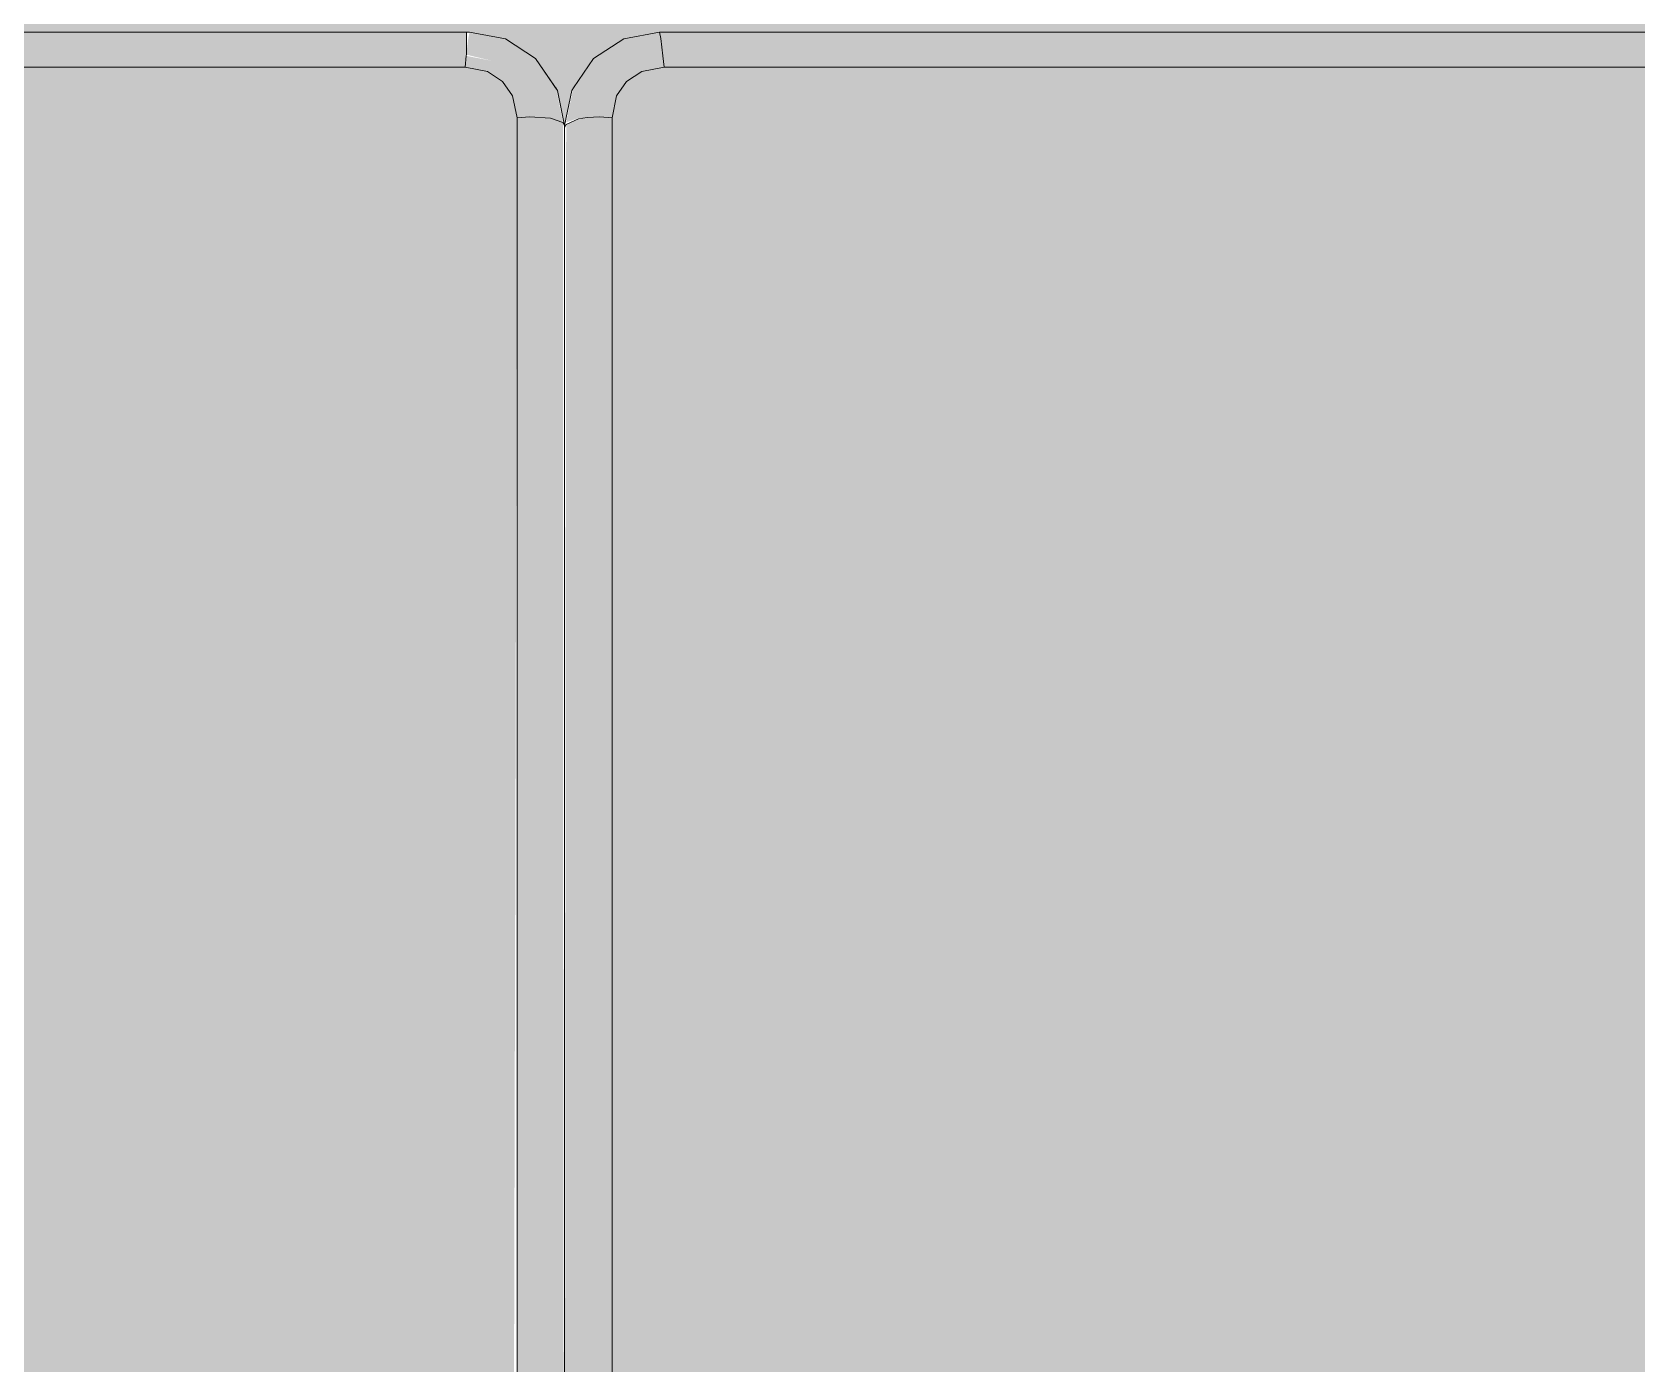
# Model space of a CAD drawing. Header units: centimetres. Extents: x -4381 to 5639, y -3920 to 4826.
# Drawn here: x 74.7047 to 75.0429, y 36.2255 to 36.506 of the extents above; entities that cross this region are included whole.
import ezdxf
from ezdxf.xclip import XClip

# ---------------------------------------------------------------- set-up
doc = ezdxf.new("R2010")
doc.units = ezdxf.units.CM
doc.header["$MEASUREMENT"] = 0
doc.header["$XCLIPFRAME"] = 0
doc.set_wipeout_variables(frame=1)
doc.linetypes.add('Wipeout_Contour', pattern=[100, 0, -100])
for name, color, linetype in [('01- MOBILIER', 7, 'Continuous'), ('Drawing & Figure', 7, 'Continuous'), ('Structural - Bearing', 7, 'Continuous')]:
    doc.layers.add(name, color=color, linetype=linetype)
for name, color, linetype, lineweight in [('01- MOBILIER_Pen_No__1', 7, 'Continuous', 5), ('01- MOBILIER_Pen_No__101', 252, 'Continuous', 5), ('01- MOBILIER_Pen_No__18', 9, 'Continuous', 5), ('01- MOBILIER_Pen_No__2', 8, 'Continuous', 5)]:
    doc.layers.add(name, color=color, linetype=linetype, lineweight=lineweight)
for name, color, linetype, lineweight, true_color in [('01- MOBILIER_Pen_No__102', 7, 'Continuous', 5, 0xcccccc), ('01- MOBILIER_Pen_No__119', 7, 'Continuous', 5, 0xdecbcb), ('01- MOBILIER_Pen_No__186', 7, 'Continuous', 5, 0xe8e8e8), ('01- MOBILIER_Pen_No__62', 7, 'Continuous', 5, 0xaaaaaa), ('Structural - Bearing_Pen_No__102', 7, 'Continuous', 5, 0xcccccc)]:
    doc.layers.add(name, color=color, linetype=linetype, lineweight=lineweight, true_color=true_color)

# ---------------------------------------------------------------- blocks, each defined once
blk = doc.blocks.new('Drawing_7_7', base_point=(-363.09186, 32.20361))
at = {"layer": '01- MOBILIER_Pen_No__119', "linetype": 'Continuous', "ltscale": 10}
blk.add_hatch(color=256, dxfattribs=at).paths.add_polyline_path([(74.81536, 36.49372), (74.81654, 36.48697)])
at = {"color": 254, "linetype": 'Wipeout_Contour', "lineweight": 0, "ltscale": 334.252221}
blk.add_wipeout([(74.83692, 36.50599), (74.83717, 36.50465), (75.49618, 36.50465), (75.49618, 36.50599)], dxfattribs=at).dxf.layer = '01- MOBILIER'
at = {"layer": '01- MOBILIER_Pen_No__186', "linetype": 'Continuous', "ltscale": 10}
blk.add_hatch(color=256, dxfattribs=at).paths.add_polyline_path([(74.83692, 36.50599), (74.83717, 36.50465), (75.49618, 36.50465), (75.49618, 36.50599)])
at = {"color": 254, "linetype": 'Wipeout_Contour', "lineweight": 0, "ltscale": 248.71471}
blk.add_wipeout([(74.81688, 36.48633), (74.81654, 36.0962), (74.81688, 36.09361)], dxfattribs=at).dxf.layer = '01- MOBILIER'
at = {"layer": '01- MOBILIER_Pen_No__18', "linetype": 'Continuous', "ltscale": 10}
blk.add_hatch(color=256, dxfattribs=at).paths.add_polyline_path([(74.81688, 36.48633), (74.81654, 36.0962), (74.81688, 36.09361)])
at = {"color": 254, "linetype": 'Wipeout_Contour', "lineweight": 0, "ltscale": 332.944323}
blk.add_wipeout([(74.82936, 36.50454), (74.83037, 36.50334), (74.83717, 36.50465), (74.83692, 36.50599)], dxfattribs=at).dxf.layer = '01- MOBILIER'
at = {"layer": '01- MOBILIER_Pen_No__119', "linetype": 'Continuous', "ltscale": 10}
blk.add_hatch(color=256, dxfattribs=at).paths.add_polyline_path([(74.82936, 36.50454), (74.83037, 36.50334), (74.83717, 36.50465), (74.83692, 36.50599)])
at = {"color": 254, "linetype": 'Wipeout_Contour', "lineweight": 0, "ltscale": 332.622623}
blk.add_wipeout([(74.81395, 36.10068), (74.81654, 36.0962), (74.81654, 36.48697), (74.81395, 36.48788)], dxfattribs=at).dxf.layer = '01- MOBILIER'
at = {"layer": '01- MOBILIER_Pen_No__186', "linetype": 'Continuous', "ltscale": 10}
blk.add_hatch(color=256, dxfattribs=at).paths.add_polyline_path([(74.81395, 36.10068), (74.81654, 36.0962), (74.81654, 36.48697), (74.81395, 36.48788)])
at = {"color": 254, "linetype": 'Wipeout_Contour', "lineweight": 0, "ltscale": 332.873537}
blk.add_wipeout([(74.82299, 36.50042), (74.82485, 36.49978), (74.83037, 36.50334), (74.82936, 36.50454)], dxfattribs=at).dxf.layer = '01- MOBILIER'
at = {"color": 254, "linetype": 'Wipeout_Contour', "lineweight": 0, "ltscale": 334.248227}
blk.add_wipeout([(74.83717, 36.50465), (74.83761, 36.50099), (75.49615, 36.50099), (75.49618, 36.50465)], dxfattribs=at).dxf.layer = '01- MOBILIER'
at = {"layer": '01- MOBILIER_Pen_No__18', "linetype": 'Continuous', "ltscale": 10}
blk.add_hatch(color=256, dxfattribs=at).paths.add_polyline_path([(74.82299, 36.50042), (74.82485, 36.49978), (74.83037, 36.50334), (74.82936, 36.50454)])
at = {"layer": '01- MOBILIER_Pen_No__186', "linetype": 'Continuous', "ltscale": 10}
blk.add_hatch(color=256, dxfattribs=at).paths.add_polyline_path([(74.83717, 36.50465), (74.83761, 36.50099), (75.49615, 36.50099), (75.49618, 36.50465)])
at = {"color": 254, "linetype": 'Wipeout_Contour', "lineweight": 0, "ltscale": 333.037604}
blk.add_wipeout([(74.81504, 36.49426), (74.8126, 36.49445), (74.81395, 36.48788), (74.81654, 36.48697)], dxfattribs=at).dxf.layer = '01- MOBILIER'
at = {"layer": '01- MOBILIER_Pen_No__101', "linetype": 'Continuous', "ltscale": 10}
blk.add_hatch(color=256, dxfattribs=at).paths.add_polyline_path([(74.81688, 36.48633), (74.81873, 36.49426)])
at = {"layer": '01- MOBILIER_Pen_No__186', "linetype": 'Continuous', "ltscale": 10}
blk.add_hatch(color=256, dxfattribs=at).paths.add_polyline_path([(74.81504, 36.49426), (74.8126, 36.49445), (74.81395, 36.48788), (74.81654, 36.48697)])
at = {"color": 254, "linetype": 'Wipeout_Contour', "lineweight": 0, "ltscale": 332.867335}
blk.add_wipeout([(74.83037, 36.50334), (74.83212, 36.49993), (74.83761, 36.50099), (74.83717, 36.50465)], dxfattribs=at).dxf.layer = '01- MOBILIER'
at = {"layer": '01- MOBILIER_Pen_No__186', "linetype": 'Continuous', "ltscale": 10}
blk.add_hatch(color=256, dxfattribs=at).paths.add_polyline_path([(74.83037, 36.50334), (74.83212, 36.49993), (74.83761, 36.50099), (74.83717, 36.50465)])
at = {"color": 254, "linetype": 'Wipeout_Contour', "lineweight": 0, "ltscale": 333.01247}
blk.add_wipeout([(74.81078, 36.50042), (74.80891, 36.49978), (74.8126, 36.49445), (74.81504, 36.49426)], dxfattribs=at).dxf.layer = '01- MOBILIER'
at = {"color": 254, "linetype": 'Wipeout_Contour', "lineweight": 0, "ltscale": 332.886549}
blk.add_wipeout([(74.81873, 36.49426), (74.82116, 36.49445), (74.82485, 36.49978), (74.82299, 36.50042)], dxfattribs=at).dxf.layer = '01- MOBILIER'
at = {"color": 254, "linetype": 'Wipeout_Contour', "lineweight": 0, "ltscale": 332.612196}
blk.add_wipeout([(74.80947, 36.48812), (74.80947, 36.10327), (74.81395, 36.10068), (74.81395, 36.48788)], dxfattribs=at).dxf.layer = '01- MOBILIER'
at = {"color": 254, "linetype": 'Wipeout_Contour', "lineweight": 0, "ltscale": 248.715753}
blk.add_wipeout([(74.81722, 36.48654), (74.81688, 36.09361), (74.81722, 36.0962)], dxfattribs=at).dxf.layer = '01- MOBILIER'
at = {"layer": '01- MOBILIER_Pen_No__101', "linetype": 'Continuous', "ltscale": 10}
for points in [[(74.81873, 36.49426), (74.82116, 36.49445), (74.82485, 36.49978), (74.82299, 36.50042)], [(74.81722, 36.48654), (74.81688, 36.09361), (74.81722, 36.0962)]]:
    blk.add_hatch(color=256, dxfattribs=at).paths.add_polyline_path(points)
at = {"layer": '01- MOBILIER_Pen_No__186', "linetype": 'Continuous', "ltscale": 10}
for points in [[(74.81078, 36.50042), (74.80891, 36.49978), (74.8126, 36.49445), (74.81504, 36.49426)], [(74.80947, 36.48812), (74.80947, 36.10327), (74.81395, 36.10068), (74.81395, 36.48788)]]:
    blk.add_hatch(color=256, dxfattribs=at).paths.add_polyline_path(points)
at = {"color": 254, "linetype": 'Wipeout_Contour', "lineweight": 0, "ltscale": 334.243863}
blk.add_wipeout([(74.83761, 36.50099), (74.83787, 36.49858), (75.4959, 36.49858), (75.49615, 36.50099)], dxfattribs=at).dxf.layer = '01- MOBILIER'
at = {"layer": '01- MOBILIER_Pen_No__119', "linetype": 'Continuous', "ltscale": 10}
blk.add_hatch(color=256, dxfattribs=at).paths.add_polyline_path([(74.83761, 36.50099), (74.83787, 36.49858), (75.4959, 36.49858), (75.49615, 36.50099)])
at = {"color": 254, "linetype": 'Wipeout_Contour', "lineweight": 0, "ltscale": 333.004115}
blk.add_wipeout([(74.8044, 36.50454), (74.80339, 36.50334), (74.80891, 36.49978), (74.81078, 36.50042)], dxfattribs=at).dxf.layer = '01- MOBILIER'
at = {"color": 254, "linetype": 'Wipeout_Contour', "lineweight": 0, "ltscale": 332.776085}
blk.add_wipeout([(74.82485, 36.49978), (74.82808, 36.49733), (74.83212, 36.49993), (74.83037, 36.50334)], dxfattribs=at).dxf.layer = '01- MOBILIER'
at = {"color": 254, "linetype": 'Wipeout_Contour', "lineweight": 0, "ltscale": 332.939591}
blk.add_wipeout([(74.8126, 36.49445), (74.80838, 36.49343), (74.80947, 36.48812), (74.81395, 36.48788)], dxfattribs=at).dxf.layer = '01- MOBILIER'
at = {"color": 254, "linetype": 'Wipeout_Contour', "lineweight": 0, "ltscale": 332.989626}
blk.add_wipeout([(74.81722, 36.48697), (74.81981, 36.48788), (74.82116, 36.49445), (74.81873, 36.49426)], dxfattribs=at).dxf.layer = '01- MOBILIER'
at = {"layer": '01- MOBILIER', "linetype": 'Continuous', "lineweight": 0, "ltscale": 10, "true_color": 0xffffff}
blk.add_hatch(color=7, dxfattribs=at).paths.add_polyline_path([(74.8044, 36.50454), (74.80339, 36.50334), (74.80891, 36.49978), (74.81078, 36.50042)])
at = {"layer": '01- MOBILIER_Pen_No__102', "linetype": 'Continuous', "ltscale": 10}
blk.add_hatch(color=256, dxfattribs=at).paths.add_polyline_path([(74.82485, 36.49978), (74.82808, 36.49733), (74.83212, 36.49993), (74.83037, 36.50334)])
at = {"layer": '01- MOBILIER_Pen_No__186', "linetype": 'Continuous', "ltscale": 10}
blk.add_hatch(color=256, dxfattribs=at).paths.add_polyline_path([(74.8126, 36.49445), (74.80838, 36.49343), (74.80947, 36.48812), (74.81395, 36.48788)])
at = {"layer": '01- MOBILIER_Pen_No__2', "linetype": 'Continuous', "ltscale": 10}
blk.add_hatch(color=256, dxfattribs=at).paths.add_polyline_path([(74.81722, 36.48697), (74.81981, 36.48788), (74.82116, 36.49445), (74.81873, 36.49426)])
at = {"color": 254, "linetype": 'Wipeout_Contour', "lineweight": 0, "ltscale": 332.99476}
blk.add_wipeout([(74.79685, 36.50599), (74.79659, 36.50465), (74.80339, 36.50334), (74.8044, 36.50454)], dxfattribs=at).dxf.layer = '01- MOBILIER'
at = {"color": 254, "linetype": 'Wipeout_Contour', "lineweight": 0, "ltscale": 332.914017}
blk.add_wipeout([(74.83212, 36.49993), (74.83313, 36.49767), (74.83787, 36.49858), (74.83761, 36.50099)], dxfattribs=at).dxf.layer = '01- MOBILIER'
at = {"color": 254, "linetype": 'Wipeout_Contour', "lineweight": 0, "ltscale": 332.979271}
blk.add_wipeout([(74.80891, 36.49978), (74.80568, 36.49733), (74.80838, 36.49343), (74.8126, 36.49445)], dxfattribs=at).dxf.layer = '01- MOBILIER'
at = {"color": 254, "linetype": 'Wipeout_Contour', "lineweight": 0, "ltscale": 332.781142}
blk.add_wipeout([(74.82116, 36.49445), (74.82539, 36.49343), (74.82808, 36.49733), (74.82485, 36.49978)], dxfattribs=at).dxf.layer = '01- MOBILIER'
at = {"color": 254, "linetype": 'Wipeout_Contour', "lineweight": 0, "ltscale": 332.598409}
blk.add_wipeout([(74.80688, 36.48796), (74.80688, 36.10361), (74.80947, 36.10327), (74.80947, 36.48812)], dxfattribs=at).dxf.layer = '01- MOBILIER'
at = {"color": 254, "linetype": 'Wipeout_Contour', "lineweight": 0, "ltscale": 332.633921}
blk.add_wipeout([(74.81722, 36.48654), (74.81722, 36.0962), (74.81981, 36.10068), (74.81981, 36.4877)], dxfattribs=at).dxf.layer = '01- MOBILIER'
at = {"layer": '01- MOBILIER_Pen_No__119', "linetype": 'Continuous', "ltscale": 10}
for points in [[(74.83212, 36.49993), (74.83313, 36.49767), (74.83787, 36.49858), (74.83761, 36.50099)], [(74.80688, 36.48796), (74.80688, 36.10361), (74.80947, 36.10327), (74.80947, 36.48812)]]:
    blk.add_hatch(color=256, dxfattribs=at).paths.add_polyline_path(points)
at = {"layer": '01- MOBILIER_Pen_No__18', "linetype": 'Continuous', "ltscale": 10}
blk.add_hatch(color=256, dxfattribs=at).paths.add_polyline_path([(74.82116, 36.49445), (74.82539, 36.49343), (74.82808, 36.49733), (74.82485, 36.49978)])
at = {"layer": '01- MOBILIER_Pen_No__186', "linetype": 'Continuous', "ltscale": 10}
for points in [[(74.79685, 36.50599), (74.79659, 36.50465), (74.80339, 36.50334), (74.8044, 36.50454)], [(74.80891, 36.49978), (74.80568, 36.49733), (74.80838, 36.49343), (74.8126, 36.49445)]]:
    blk.add_hatch(color=256, dxfattribs=at).paths.add_polyline_path(points)
at = {"layer": '01- MOBILIER_Pen_No__2', "linetype": 'Continuous', "ltscale": 10}
blk.add_hatch(color=256, dxfattribs=at).paths.add_polyline_path([(74.81722, 36.48654), (74.81722, 36.0962), (74.81981, 36.10068), (74.81981, 36.4877)])
at = {"color": 254, "linetype": 'Wipeout_Contour', "lineweight": 0, "ltscale": 331.735814}
blk.add_wipeout([(74.13692, 36.50599), (74.13717, 36.50465), (74.79618, 36.50465), (74.79618, 36.50599)], dxfattribs=at).dxf.layer = '01- MOBILIER'
at = {"color": 254, "linetype": 'Wipeout_Contour', "lineweight": 0, "ltscale": 333.05505}
blk.add_wipeout([(74.80339, 36.50334), (74.80164, 36.49993), (74.80568, 36.49733), (74.80891, 36.49978)], dxfattribs=at).dxf.layer = '01- MOBILIER'
at = {"color": 254, "linetype": 'Wipeout_Contour', "lineweight": 0, "ltscale": 332.823841}
blk.add_wipeout([(74.82808, 36.49733), (74.82995, 36.49561), (74.83313, 36.49767), (74.83212, 36.49993)], dxfattribs=at).dxf.layer = '01- MOBILIER'
at = {"color": 254, "linetype": 'Wipeout_Contour', "lineweight": 0, "ltscale": 416.085774}
blk.add_wipeout([(74.81981, 36.48788), (74.82165, 36.48798), (74.82429, 36.48812), (74.82539, 36.49343), (74.82116, 36.49445)], dxfattribs=at).dxf.layer = '01- MOBILIER'
at = {"color": 254, "linetype": 'Wipeout_Contour', "lineweight": 0, "ltscale": 332.915803}
blk.add_wipeout([(74.80838, 36.49343), (74.80594, 36.49254), (74.80688, 36.48796), (74.80947, 36.48812)], dxfattribs=at).dxf.layer = '01- MOBILIER'
at = {"layer": '01- MOBILIER_Pen_No__119', "linetype": 'Continuous', "ltscale": 10}
for points in [[(74.82808, 36.49733), (74.82995, 36.49561), (74.83313, 36.49767), (74.83212, 36.49993)], [(74.80838, 36.49343), (74.80594, 36.49254), (74.80688, 36.48796), (74.80947, 36.48812)]]:
    blk.add_hatch(color=256, dxfattribs=at).paths.add_polyline_path(points)
at = {"layer": '01- MOBILIER_Pen_No__186', "linetype": 'Continuous', "ltscale": 10}
for points in [[(74.13692, 36.50599), (74.13717, 36.50465), (74.79618, 36.50465), (74.79618, 36.50599)], [(74.80339, 36.50334), (74.80164, 36.49993), (74.80568, 36.49733), (74.80891, 36.49978)]]:
    blk.add_hatch(color=256, dxfattribs=at).paths.add_polyline_path(points)
at = {"layer": '01- MOBILIER_Pen_No__62', "linetype": 'Continuous', "ltscale": 10}
blk.add_hatch(color=256, dxfattribs=at).paths.add_polyline_path([(74.81981, 36.48788), (74.82165, 36.48798), (74.82429, 36.48812), (74.82539, 36.49343), (74.82116, 36.49445)])
at = {"color": 254, "linetype": 'Wipeout_Contour', "lineweight": 0, "ltscale": 333.093047}
blk.add_wipeout([(74.79659, 36.50465), (74.79618, 36.50124), (74.80164, 36.49993), (74.80339, 36.50334)], dxfattribs=at).dxf.layer = '01- MOBILIER'
at = {"color": 254, "linetype": 'Wipeout_Contour', "lineweight": 0, "ltscale": 332.972792}
blk.add_wipeout([(74.80568, 36.49733), (74.80381, 36.49561), (74.80594, 36.49254), (74.80838, 36.49343)], dxfattribs=at).dxf.layer = '01- MOBILIER'
at = {"color": 254, "linetype": 'Wipeout_Contour', "lineweight": 0, "ltscale": 332.828483}
blk.add_wipeout([(74.82539, 36.49343), (74.82782, 36.49254), (74.82995, 36.49561), (74.82808, 36.49733)], dxfattribs=at).dxf.layer = '01- MOBILIER'
at = {"color": 254, "linetype": 'Wipeout_Contour', "lineweight": 0, "ltscale": 416.195016}
blk.add_wipeout([(74.82165, 36.48798), (74.81981, 36.4877), (74.81981, 36.10068), (74.82429, 36.10327), (74.82429, 36.48812)], dxfattribs=at).dxf.layer = '01- MOBILIER'
at = {"layer": '01- MOBILIER_Pen_No__102', "linetype": 'Continuous', "ltscale": 10}
blk.add_hatch(color=256, dxfattribs=at).paths.add_polyline_path([(74.82539, 36.49343), (74.82782, 36.49254), (74.82995, 36.49561), (74.82808, 36.49733)])
at = {"layer": '01- MOBILIER_Pen_No__186', "linetype": 'Continuous', "ltscale": 10}
for points in [[(74.79659, 36.50465), (74.79618, 36.50124), (74.80164, 36.49993), (74.80339, 36.50334)], [(74.80568, 36.49733), (74.80381, 36.49561), (74.80594, 36.49254), (74.80838, 36.49343)]]:
    blk.add_hatch(color=256, dxfattribs=at).paths.add_polyline_path(points)
at = {"layer": '01- MOBILIER_Pen_No__62', "linetype": 'Continuous', "ltscale": 10}
blk.add_hatch(color=256, dxfattribs=at).paths.add_polyline_path([(74.82165, 36.48798), (74.81981, 36.4877), (74.81981, 36.10068), (74.82429, 36.10327), (74.82429, 36.48812)])
at = {"color": 254, "linetype": 'Wipeout_Contour', "lineweight": 0, "ltscale": 331.731786}
blk.add_wipeout([(74.13717, 36.50465), (74.13761, 36.50099), (74.79615, 36.50099), (74.79618, 36.50465)], dxfattribs=at).dxf.layer = '01- MOBILIER'
at = {"color": 254, "linetype": 'Wipeout_Contour', "lineweight": 0, "ltscale": 333.026127}
blk.add_wipeout([(74.80164, 36.49993), (74.80063, 36.49767), (74.80381, 36.49561), (74.80568, 36.49733)], dxfattribs=at).dxf.layer = '01- MOBILIER'
at = {"color": 254, "linetype": 'Wipeout_Contour', "lineweight": 0, "ltscale": 332.907427}
blk.add_wipeout([(74.82429, 36.48812), (74.82688, 36.48796), (74.82782, 36.49254), (74.82539, 36.49343)], dxfattribs=at).dxf.layer = '01- MOBILIER'
at = {"layer": '01- MOBILIER_Pen_No__102', "linetype": 'Continuous', "ltscale": 10}
blk.add_hatch(color=256, dxfattribs=at).paths.add_polyline_path([(74.82429, 36.48812), (74.82688, 36.48796), (74.82782, 36.49254), (74.82539, 36.49343)])
at = {"layer": '01- MOBILIER_Pen_No__186', "linetype": 'Continuous', "ltscale": 10}
for points in [[(74.13717, 36.50465), (74.13761, 36.50099), (74.79615, 36.50099), (74.79618, 36.50465)], [(74.80164, 36.49993), (74.80063, 36.49767), (74.80381, 36.49561), (74.80568, 36.49733)]]:
    blk.add_hatch(color=256, dxfattribs=at).paths.add_polyline_path(points)
at = {"color": 254, "linetype": 'Wipeout_Contour', "lineweight": 0, "ltscale": 333.016811}
blk.add_wipeout([(74.79615, 36.50099), (74.7959, 36.49858), (74.80063, 36.49767), (74.80164, 36.49993)], dxfattribs=at).dxf.layer = '01- MOBILIER'
at = {"color": 254, "linetype": 'Wipeout_Contour', "lineweight": 0, "ltscale": 332.661071}
blk.add_wipeout([(74.82429, 36.48812), (74.82429, 36.10327), (74.82688, 36.10361), (74.82688, 36.48796)], dxfattribs=at).dxf.layer = '01- MOBILIER'
at = {"layer": '01- MOBILIER_Pen_No__119', "linetype": 'Continuous', "ltscale": 10}
blk.add_hatch(color=256, dxfattribs=at).paths.add_polyline_path([(74.79615, 36.50099), (74.7959, 36.49858), (74.80063, 36.49767), (74.80164, 36.49993)])
at = {"layer": '01- MOBILIER_Pen_No__18', "linetype": 'Continuous', "ltscale": 10}
blk.add_hatch(color=256, dxfattribs=at).paths.add_polyline_path([(74.82429, 36.48812), (74.82429, 36.10327), (74.82688, 36.10361), (74.82688, 36.48796)])
at = {"color": 254, "linetype": 'Wipeout_Contour', "lineweight": 0, "ltscale": 331.727381}
blk.add_wipeout([(74.13761, 36.50099), (74.13787, 36.49858), (74.7959, 36.49858), (74.79615, 36.50099)], dxfattribs=at).dxf.layer = '01- MOBILIER'
at = {"color": 254, "linetype": 'Wipeout_Contour', "lineweight": 0, "ltscale": 3256.621158}
blk.add_wipeout([(74.82782, 36.49254), (74.82688, 36.48796), (74.82688, 36.10361), (74.93979, 36.10361), (74.94401, 36.10703), (74.9828, 36.14141), (75.01939, 36.17688), (75.05267, 36.21234), (75.08164, 36.24673), (75.10181, 36.27412), (75.11286, 36.29217), (75.11377, 36.2942), (75.12773, 36.3181), (75.145, 36.33944), (75.16508, 36.35762), (75.18741, 36.37213), (75.19155, 36.37393), (75.21058, 36.38189), (75.23481, 36.38737), (75.25956, 36.38856), (75.28414, 36.38541), (75.30786, 36.37801), (75.33004, 36.36659), (75.35005, 36.35145), (75.35522, 36.34594), (75.36659, 36.33238), (75.41052, 36.25514), (75.44075, 36.16964), (75.44174, 36.16391), (75.44656, 36.10361), (75.50594, 36.10361), (75.50688, 36.48796), (75.50594, 36.49254), (75.50381, 36.49561), (75.50063, 36.49767), (75.4959, 36.49858), (74.83787, 36.49858), (74.83313, 36.49767), (74.82995, 36.49561)], dxfattribs=at).dxf.layer = '01- MOBILIER'
at = {"layer": '01- MOBILIER_Pen_No__102', "linetype": 'Continuous', "ltscale": 10}
blk.add_hatch(color=256, dxfattribs=at).paths.add_polyline_path([(74.82782, 36.49254), (74.82688, 36.48796), (74.82688, 36.10361), (74.93979, 36.10361), (74.94401, 36.10703), (74.9828, 36.14141), (75.01939, 36.17688), (75.05267, 36.21234), (75.08164, 36.24673), (75.10181, 36.27412), (75.11286, 36.29217), (75.11377, 36.2942), (75.12773, 36.3181), (75.145, 36.33944), (75.16508, 36.35762), (75.18741, 36.37213), (75.19155, 36.37393), (75.21058, 36.38189), (75.23481, 36.38737), (75.25956, 36.38856), (75.28414, 36.38541), (75.30786, 36.37801), (75.33004, 36.36659), (75.35005, 36.35145), (75.35522, 36.34594), (75.36659, 36.33238), (75.41052, 36.25514), (75.44075, 36.16964), (75.44174, 36.16391), (75.44656, 36.10361), (75.50594, 36.10361), (75.50688, 36.48796), (75.50594, 36.49254), (75.50381, 36.49561), (75.50063, 36.49767), (75.4959, 36.49858), (74.83787, 36.49858), (74.83313, 36.49767), (74.82995, 36.49561)])
at = {"layer": '01- MOBILIER_Pen_No__119', "linetype": 'Continuous', "ltscale": 10}
blk.add_hatch(color=256, dxfattribs=at).paths.add_polyline_path([(74.13761, 36.50099), (74.13787, 36.49858), (74.7959, 36.49858), (74.79615, 36.50099)])
at = {"color": 254, "linetype": 'Wipeout_Contour', "lineweight": 0, "ltscale": 996.527398}
blk.add_wipeout([(74.12688, 36.10361), (74.80594, 36.10361), (74.80688, 36.48796), (74.80594, 36.49254), (74.80381, 36.49561), (74.80063, 36.49767), (74.7959, 36.49858), (74.13787, 36.49858), (74.13313, 36.49767), (74.12995, 36.49561), (74.12782, 36.49254), (74.12688, 36.48796)], dxfattribs=at).dxf.layer = '01- MOBILIER'
at = {"layer": '01- MOBILIER_Pen_No__102', "linetype": 'Continuous', "ltscale": 10}
blk.add_hatch(color=256, dxfattribs=at).paths.add_polyline_path([(74.12688, 36.10361), (74.80594, 36.10361), (74.80688, 36.48796), (74.80594, 36.49254), (74.80381, 36.49561), (74.80063, 36.49767), (74.7959, 36.49858), (74.13787, 36.49858), (74.13313, 36.49767), (74.12995, 36.49561), (74.12782, 36.49254), (74.12688, 36.48796)])
at = {"color": 254, "linetype": 'Wipeout_Contour', "lineweight": 0, "ltscale": 1823.992834}
blk.add_wipeout([(75.11688, 38.80361), (73.96688, 38.80361), (73.96688, 36.50599), (74.09685, 36.50599), (74.1044, 36.50454), (74.11078, 36.50042), (74.11504, 36.49426), (74.11688, 36.48633), (74.1184, 36.49372), (74.12299, 36.50042), (74.12936, 36.50454), (74.13692, 36.50599), (74.79685, 36.50599), (74.8044, 36.50454), (74.81078, 36.50042), (74.81504, 36.49426), (74.81688, 36.48633), (74.8184, 36.49372), (74.82299, 36.50042), (74.82936, 36.50454), (74.83692, 36.50599), (75.11688, 36.50599)], dxfattribs=at).dxf.layer = 'Structural - Bearing'
at = {"layer": 'Structural - Bearing_Pen_No__102', "linetype": 'Continuous', "ltscale": 10}
blk.add_hatch(color=256, dxfattribs=at).paths.add_polyline_path([(75.11688, 38.80361), (73.96688, 38.80361), (73.96688, 36.50599), (74.09685, 36.50599), (74.1044, 36.50454), (74.11078, 36.50042), (74.11504, 36.49426), (74.11688, 36.48633), (74.1184, 36.49372), (74.12299, 36.50042), (74.12936, 36.50454), (74.13692, 36.50599), (74.79685, 36.50599), (74.8044, 36.50454), (74.81078, 36.50042), (74.81504, 36.49426), (74.81688, 36.48633), (74.8184, 36.49372), (74.82299, 36.50042), (74.82936, 36.50454), (74.83692, 36.50599), (75.11688, 36.50599)])
at = {"layer": '01- MOBILIER_Pen_No__1', "linetype": 'Continuous', "ltscale": 10}
for p, q in [((74.79618, 36.50599), (74.13692, 36.50599)), ((74.79685, 36.50599), (74.79618, 36.50599)), ((74.79618, 36.50465), (74.79618, 36.50599)), ((74.79618, 36.50124), (74.79618, 36.50465)), ((74.8044, 36.50454), (74.79685, 36.50599)), ((74.81078, 36.50042), (74.8044, 36.50454)), ((74.82936, 36.50454), (74.82299, 36.50042)), ((74.83692, 36.50599), (74.82936, 36.50454)), ((75.49618, 36.50599), (74.83692, 36.50599)), ((74.83717, 36.50465), (74.83692, 36.50599)), ((74.83761, 36.50099), (74.83717, 36.50465)), ((74.7959, 36.49858), (74.79615, 36.50099)), ((74.79615, 36.50099), (74.79618, 36.50124)), ((74.83787, 36.49858), (74.83761, 36.50099)), ((74.7959, 36.49858), (74.13787, 36.49858)), ((74.80063, 36.49767), (74.7959, 36.49858)), ((74.80381, 36.49561), (74.80063, 36.49767)), ((74.81536, 36.49372), (74.81078, 36.50042)), ((74.82299, 36.50042), (74.81873, 36.49426)), ((74.83313, 36.49767), (74.82995, 36.49561)), ((74.83787, 36.49858), (74.83313, 36.49767)), ((75.4959, 36.49858), (74.83787, 36.49858)), ((74.80594, 36.49254), (74.80381, 36.49561)), ((74.81504, 36.49426), (74.81536, 36.49372)), ((74.81873, 36.49426), (74.8184, 36.49372)), ((74.82995, 36.49561), (74.82782, 36.49254)), ((74.80688, 36.48796), (74.80594, 36.49254)), ((74.81688, 36.48633), (74.81536, 36.49372)), ((74.8184, 36.49372), (74.81688, 36.48633)), ((74.82782, 36.49254), (74.82688, 36.48796)), ((74.80688, 36.48796), (74.80947, 36.48812)), ((74.80688, 36.10361), (74.80688, 36.48796)), ((74.80947, 36.48812), (74.81395, 36.48788)), ((74.81395, 36.48788), (74.81654, 36.48696)), ((74.81981, 36.4877), (74.81722, 36.48654)), ((74.82165, 36.48798), (74.81981, 36.4877)), ((74.82429, 36.48812), (74.82165, 36.48798)), ((74.82688, 36.48796), (74.82429, 36.48812)), ((74.82688, 36.48796), (74.82688, 36.10361)), ((74.81688, 36.48633), (74.81654, 36.48697)), ((74.81722, 36.48654), (74.81688, 36.48587)), ((74.81688, 36.48587), (74.81688, 36.48633)), ((74.81688, 36.48633), (74.81688, 36.09361))]:
    blk.add_line(p, q, dxfattribs=at)

msp = doc.modelspace()

# ---------------------------------------------------------------- block references
at = {"layer": 'Drawing & Figure', "color": 151, "linetype": 'Continuous', "lineweight": 5, "ltscale": 10, "true_color": 0x80c2ff}
ref = msp.add_blockref('Drawing_7_7', (-363.09186, 32.20361), dxfattribs=at)
XClip(ref).set_block_clipping_path([(51.7463984619, 23.6253966175), (100.4426918859, 45.1170657245)])

doc.saveas('drawing.dxf')
